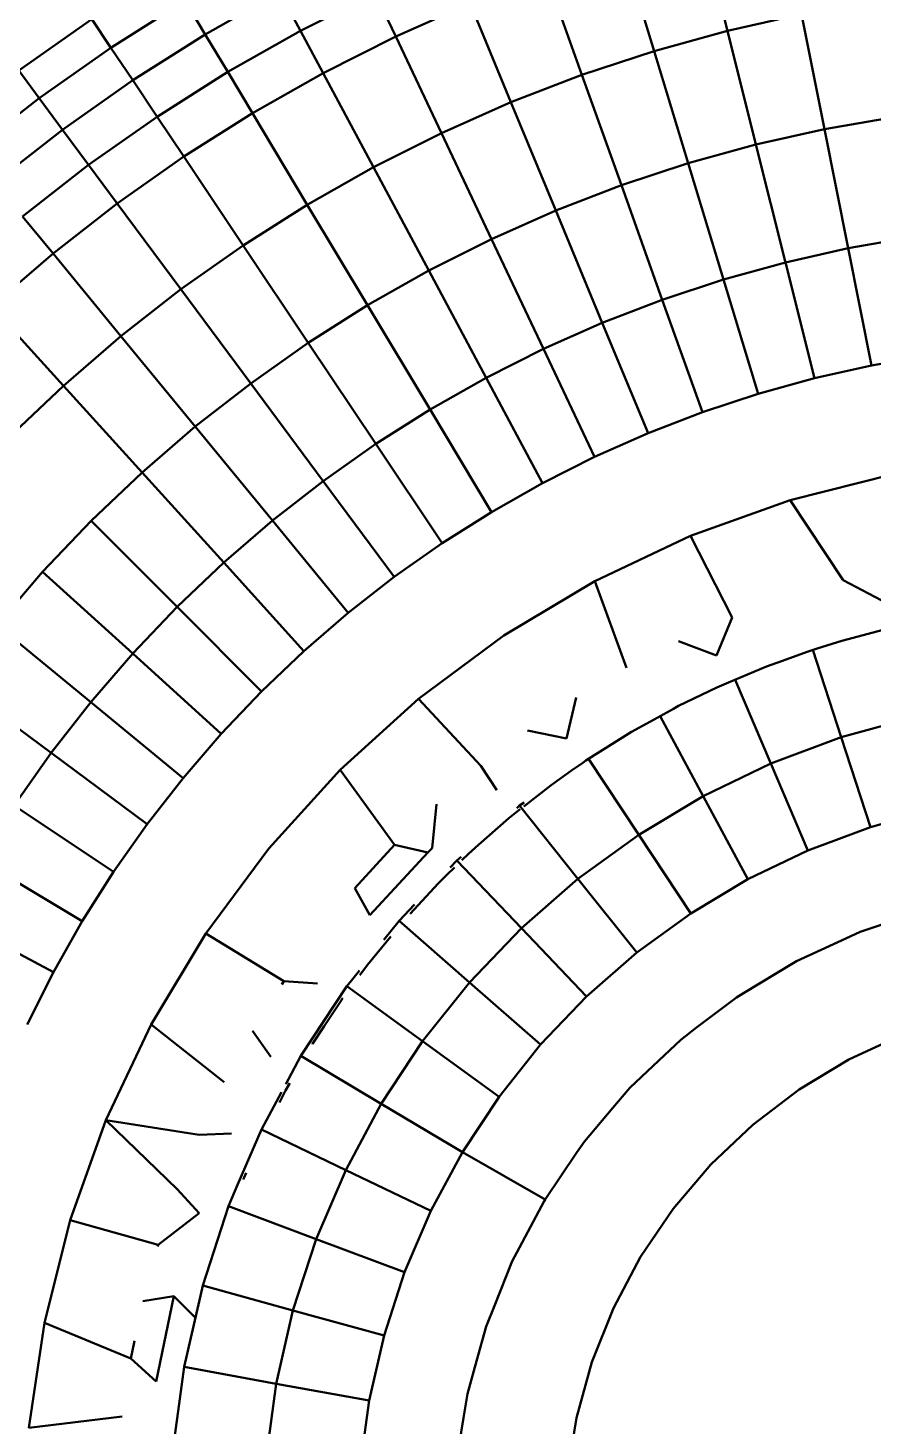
# Model space of a CAD drawing. Header units: millimetres. Extents: x -232 to 1390, y -69 to 653.
# Drawn here: x 124 to 159.2, y 134.4 to 192.6 of the extents above; entities that cross this region are included whole.
import ezdxf

# ---------------------------------------------------------------- set-up
doc = ezdxf.new("R2010")
doc.units = ezdxf.units.MM
doc.layers.add('Видимый контур (ГОСТ)', color=7, linetype='Continuous', lineweight=50)

msp = doc.modelspace()

# ---------------------------------------------------------------- linework, layer by layer
at = {"layer": 'Видимый контур (ГОСТ)'}
for p, q in [((152.055, 196.744), (153.135, 192.431)), ((148.795, 195.842), (150.086, 191.587)), ((145.584, 194.781), (147.082, 190.595)), ((134.517, 194.04), (131.411, 192.28)), ((134.517, 194.04), (135.375, 192.434)), ((135.375, 192.434), (138.483, 193.999)), ((138.483, 193.999), (139.337, 192.193)), ((130.573, 193.678), (127.49, 191.726)), ((130.573, 193.678), (131.411, 192.28)), ((139.337, 192.193), (142.429, 193.564)), ((142.429, 193.564), (144.13, 189.456)), ((153.135, 192.431), (156.222, 193.124)), ((156.222, 193.124), (157.173, 188.343)), ((123.653, 190.775), (126.694, 192.917)), ((126.694, 192.917), (127.49, 191.726)), ((131.411, 192.28), (128.395, 190.371)), ((131.411, 192.28), (132.347, 190.719)), ((135.375, 192.434), (132.347, 190.719)), ((135.375, 192.434), (136.316, 190.673)), ((136.316, 190.673), (139.337, 192.193)), ((139.337, 192.193), (141.238, 188.174)), ((150.086, 191.587), (153.135, 192.431)), ((153.135, 192.431), (154.32, 187.702)), ((124.506, 189.625), (127.49, 191.726)), ((127.49, 191.726), (128.395, 190.371)), ((150.086, 191.587), (147.082, 190.595)), ((150.086, 191.587), (151.501, 186.922)), ((123.653, 190.775), (124.506, 189.625)), ((125.477, 188.316), (128.395, 190.371)), ((128.395, 190.371), (129.407, 188.857)), ((132.347, 190.719), (129.407, 188.857)), ((132.347, 190.719), (133.374, 189.006)), ((136.316, 190.673), (133.374, 189.006)), ((136.316, 190.673), (138.412, 186.752)), ((147.082, 190.595), (144.13, 189.456)), ((147.082, 190.595), (148.724, 186.005)), ((121.629, 187.379), (124.506, 189.625)), ((124.506, 189.625), (125.477, 188.316)), ((141.238, 188.174), (144.13, 189.456)), ((144.13, 189.456), (145.996, 184.952)), ((126.561, 186.854), (129.407, 188.857)), ((129.407, 188.857), (130.516, 187.197)), ((133.374, 189.006), (130.516, 187.197)), ((133.374, 189.006), (135.659, 185.192)), ((160.054, 188.843), (157.173, 188.343)), ((122.663, 186.12), (125.477, 188.316)), ((125.477, 188.316), (126.561, 186.854)), ((138.412, 186.752), (141.238, 188.174)), ((141.238, 188.174), (143.322, 183.767)), ((154.32, 187.702), (157.173, 188.343)), ((157.173, 188.343), (158.16, 183.382)), ((151.501, 186.922), (154.32, 187.702)), ((154.32, 187.702), (155.549, 182.796)), ((123.818, 184.712), (126.561, 186.854)), ((126.561, 186.854), (127.751, 185.249)), ((127.751, 185.249), (130.516, 187.197)), ((130.516, 187.197), (132.986, 183.5)), ((138.412, 186.752), (135.659, 185.192)), ((138.412, 186.752), (140.71, 182.452)), ((151.501, 186.922), (148.724, 186.005)), ((151.501, 186.922), (152.969, 182.082)), ((148.724, 186.005), (145.996, 184.952)), ((148.724, 186.005), (150.428, 181.243)), ((125.085, 183.168), (127.751, 185.249)), ((127.751, 185.249), (130.4, 181.678)), ((135.659, 185.192), (132.986, 183.5)), ((135.659, 185.192), (138.166, 181.011)), ((123.818, 184.712), (125.085, 183.168)), ((143.322, 183.767), (145.996, 184.952)), ((145.996, 184.952), (147.931, 180.279)), ((160.797, 183.84), (158.16, 183.382)), ((130.4, 181.678), (132.986, 183.5)), ((132.986, 183.5), (135.695, 179.446)), ((140.71, 182.452), (143.322, 183.767)), ((143.322, 183.767), (145.485, 179.195)), ((155.549, 182.796), (158.16, 183.382)), ((158.16, 183.382), (159.13, 178.507)), ((125.085, 183.168), (122.524, 180.96)), ((125.085, 183.168), (127.906, 179.732)), ((152.969, 182.082), (155.549, 182.796)), ((155.549, 182.796), (156.757, 177.974)), ((140.71, 182.452), (138.166, 181.011)), ((140.71, 182.452), (143.094, 177.992)), ((152.969, 182.082), (150.428, 181.243)), ((152.969, 182.082), (154.412, 177.325)), ((127.906, 179.732), (130.4, 181.678)), ((130.4, 181.678), (133.304, 177.762)), ((122.524, 180.96), (125.51, 177.665)), ((138.166, 181.011), (135.695, 179.446)), ((138.166, 181.011), (140.766, 176.673)), ((150.428, 181.243), (147.931, 180.279)), ((150.428, 181.243), (152.103, 176.562)), ((145.485, 179.195), (147.931, 180.279)), ((147.931, 180.279), (149.834, 175.687)), ((127.906, 179.732), (125.51, 177.665)), ((127.906, 179.732), (130.998, 175.963)), ((133.304, 177.762), (135.695, 179.446)), ((135.695, 179.446), (138.505, 175.241)), ((143.094, 177.992), (145.485, 179.195)), ((145.485, 179.195), (147.61, 174.701)), ((161.526, 178.922), (159.13, 178.507)), ((156.757, 177.974), (159.13, 178.507)), ((125.51, 177.665), (123.219, 175.484)), ((125.51, 177.665), (128.784, 174.053)), ((130.998, 175.963), (133.304, 177.762)), ((133.304, 177.762), (136.317, 173.7)), ((143.094, 177.992), (140.766, 176.673)), ((143.094, 177.992), (145.438, 173.607)), ((154.412, 177.325), (156.757, 177.974)), ((154.412, 177.325), (152.103, 176.562)), ((140.766, 176.673), (138.505, 175.241)), ((140.766, 176.673), (143.322, 172.409)), ((152.103, 176.562), (149.834, 175.687)), ((130.998, 175.963), (128.784, 174.053)), ((130.998, 175.963), (134.207, 172.053)), ((147.61, 174.701), (149.834, 175.687)), ((136.317, 173.7), (138.505, 175.241)), ((138.505, 175.241), (141.267, 171.107)), ((145.438, 173.607), (147.61, 174.701)), ((128.784, 174.053), (126.666, 172.037)), ((128.784, 174.053), (132.181, 170.305)), ((155.752, 172.908), (160.03, 173.98)), ((134.207, 172.053), (136.317, 173.7)), ((136.317, 173.7), (139.278, 169.707)), ((145.438, 173.607), (143.322, 172.409)), ((151.6, 171.423), (155.752, 172.908)), ((155.752, 172.908), (157.949, 169.581)), ((143.322, 172.409), (141.267, 171.107)), ((124.649, 169.919), (126.666, 172.037)), ((126.666, 172.037), (130.242, 168.46)), ((134.207, 172.053), (132.181, 170.305)), ((134.207, 172.053), (137.361, 168.21)), ((139.278, 169.707), (141.267, 171.107)), ((147.614, 169.537), (151.6, 171.423)), ((151.6, 171.423), (153.336, 168.021)), ((122.739, 167.704), (124.649, 169.919)), ((124.649, 169.919), (128.397, 166.522)), ((132.181, 170.305), (130.242, 168.46)), ((132.181, 170.305), (135.519, 166.622)), ((137.361, 168.21), (139.278, 169.707)), ((143.831, 167.27), (147.614, 169.537)), ((148.936, 165.924), (147.614, 169.537)), ((159.532, 168.746), (157.949, 169.581)), ((128.397, 166.522), (130.242, 168.46)), ((130.242, 168.46), (133.758, 164.945)), ((137.361, 168.21), (135.519, 166.622)), ((122.739, 167.704), (126.649, 164.495)), ((153.336, 168.021), (152.686, 166.442)), ((157.897, 167.054), (159.816, 167.557)), ((140.289, 164.643), (143.831, 167.27)), ((152.686, 166.442), (151.104, 167.037)), ((156.868, 166.736), (157.897, 167.054)), ((126.649, 164.495), (128.397, 166.522)), ((128.397, 166.522), (132.081, 163.183)), ((133.758, 164.945), (135.519, 166.622)), ((155.431, 166.224), (156.456, 166.589)), ((156.456, 166.589), (156.868, 166.736)), ((156.688, 166.672), (157.868, 163.041)), ((153.181, 165.318), (154.755, 165.983)), ((154.755, 165.983), (155.431, 166.224)), ((120.94, 165.399), (125.003, 162.386)), ((152.692, 165.111), (153.181, 165.318)), ((153.181, 165.318), (153.178, 165.316)), ((154.943, 161.943), (153.452, 165.432)), ((132.081, 163.183), (133.758, 164.945)), ((137.021, 161.681), (140.289, 164.643)), ((140.289, 164.643), (142.879, 161.844)), ((146.839, 164.686), (146.435, 162.987)), ((151.105, 164.341), (152.692, 165.111)), ((152.69, 165.11), (152.692, 165.111)), ((126.649, 164.495), (125.003, 162.386)), ((126.649, 164.495), (130.492, 161.342)), ((150.089, 163.781), (150.893, 164.224)), ((150.893, 164.224), (151.105, 164.341)), ((150.893, 164.224), (150.893, 164.224)), ((151.105, 164.341), (151.104, 164.34)), ((149.141, 163.258), (150.089, 163.781)), ((152.128, 160.587), (150.336, 163.917)), ((157.868, 163.041), (160.88, 163.872)), ((130.492, 161.342), (132.081, 163.183)), ((146.435, 162.987), (144.817, 163.324)), ((147.245, 162.066), (149.141, 163.258)), ((154.943, 161.943), (157.868, 163.041)), ((157.868, 163.041), (159.082, 159.304)), ((125.003, 162.386), (123.462, 160.198)), ((125.003, 162.386), (128.996, 159.424)), ((142.879, 161.844), (143.544, 160.836)), ((146.654, 161.65), (147.118, 161.977)), ((147.118, 161.977), (147.117, 161.976)), ((147.118, 161.977), (147.245, 162.066)), ((147.119, 161.977), (147.118, 161.977)), ((147.246, 162.066), (147.245, 162.066)), ((147.363, 162.14), (149.446, 158.985)), ((152.128, 160.587), (154.943, 161.943)), ((154.943, 161.943), (156.487, 158.33)), ((130.492, 161.342), (128.996, 159.424)), ((134.06, 158.414), (137.021, 161.681)), ((139.285, 158.557), (137.021, 161.681)), ((145.802, 161.051), (146.654, 161.65)), ((146.654, 161.65), (146.654, 161.65)), ((144.66, 160.155), (145.802, 161.051)), ((149.446, 158.985), (152.128, 160.587)), ((152.128, 160.587), (153.99, 157.128)), ((123.462, 160.198), (127.595, 157.436)), ((141.034, 160.254), (140.852, 158.428)), ((144.318, 159.888), (144.515, 160.041)), ((144.491, 160.192), (144.37, 160.087)), ((144.679, 160.329), (144.491, 160.192)), ((144.492, 160.193), (144.491, 160.192)), ((146.918, 157.148), (144.491, 160.192)), ((161.754, 160.042), (159.082, 159.304)), ((128.996, 159.424), (127.595, 157.436)), ((142.777, 158.556), (144.037, 159.667)), ((144.037, 159.667), (144.318, 159.888)), ((144.038, 159.668), (144.037, 159.667)), ((144.318, 159.887), (144.318, 159.888)), ((146.918, 157.148), (149.446, 158.985)), ((149.446, 158.985), (151.61, 155.706)), ((159.082, 159.304), (156.487, 158.33)), ((131.433, 154.872), (134.06, 158.414)), ((139.285, 158.557), (137.639, 156.757)), ((138.258, 155.63), (140.671, 158.25)), ((140.671, 158.25), (139.285, 158.557)), ((140.671, 158.25), (140.852, 158.428)), ((142.358, 158.186), (142.777, 158.556)), ((156.487, 158.33), (153.99, 157.128)), ((122.03, 157.937), (126.294, 155.381)), ((141.875, 157.907), (141.596, 157.615)), ((142.055, 158.064), (141.875, 157.907)), ((144.565, 155.092), (141.875, 157.907)), ((141.875, 157.907), (141.875, 157.907)), ((142.086, 157.92), (142.358, 158.186)), ((126.294, 155.381), (127.595, 157.436)), ((141.097, 156.952), (141.534, 157.38)), ((141.534, 157.38), (141.711, 157.552)), ((141.711, 157.552), (141.776, 157.616)), ((144.565, 155.092), (146.918, 157.148)), ((146.918, 157.148), (149.368, 154.077)), ((151.61, 155.706), (153.99, 157.128)), ((137.639, 156.757), (138.258, 155.63)), ((139.933, 155.689), (141.097, 156.952)), ((140.125, 156.077), (139.474, 155.396)), ((120.711, 155.608), (125.095, 153.265)), ((125.095, 153.265), (126.294, 155.381)), ((139.474, 155.396), (138.842, 154.604)), ((139.473, 155.395), (139.474, 155.396)), ((142.406, 152.834), (139.474, 155.396)), ((151.61, 155.706), (149.368, 154.077)), ((160.318, 155.503), (158.659, 154.945)), ((129.166, 151.089), (131.433, 154.872)), ((131.433, 154.872), (134.684, 152.887)), ((138.158, 153.571), (139.129, 154.755)), ((142.406, 152.834), (144.565, 155.092)), ((144.565, 155.092), (147.28, 152.253)), ((158.659, 154.945), (158.055, 154.665)), ((158.055, 154.665), (156.013, 153.72)), ((137.84, 153.139), (138.158, 153.571)), ((149.368, 154.077), (147.28, 152.253)), ((155.87, 153.634), (153.799, 152.388)), ((156.013, 153.72), (155.87, 153.634)), ((125.095, 153.265), (124.002, 151.092)), ((137.826, 153.329), (137.497, 152.917)), ((134.684, 152.887), (134.601, 152.755)), ((134.684, 152.887), (136.078, 152.796)), ((137.308, 152.68), (135.394, 149.781)), ((137.305, 152.675), (137.308, 152.68)), ((137.497, 152.917), (137.308, 152.68)), ((137.308, 152.68), (140.458, 150.391)), ((137.5, 152.921), (137.497, 152.917)), ((140.458, 150.391), (142.406, 152.834)), ((142.406, 152.834), (145.365, 150.249)), ((136.364, 151.017), (137.077, 152.097)), ((137.077, 152.097), (137.112, 152.15)), ((137.112, 152.15), (137.133, 152.179)), ((137.112, 152.15), (137.112, 152.15)), ((147.28, 152.253), (145.365, 150.249)), ((153.514, 152.217), (151.855, 150.956)), ((153.799, 152.388), (153.514, 152.217)), ((127.28, 147.102), (129.166, 151.089)), ((132.205, 148.69), (129.166, 151.089)), ((133.382, 150.824), (134.141, 149.738)), ((135.876, 150.278), (136.364, 151.017)), ((151.855, 150.956), (151.192, 150.452)), ((135.871, 150.268), (135.876, 150.278)), ((138.737, 147.784), (140.458, 150.391)), ((140.458, 150.391), (143.636, 148.082)), ((145.365, 150.249), (143.636, 148.082)), ((151.192, 150.452), (150.043, 149.363)), ((160.375, 150.638), (158.184, 149.625)), ((135.394, 149.781), (134.871, 148.809)), ((135.397, 149.786), (135.394, 149.781)), ((138.737, 147.784), (135.394, 149.781)), ((158.184, 149.625), (156.115, 148.38)), ((150.043, 149.363), (149.075, 148.446)), ((134.501, 147.847), (134.754, 148.341)), ((134.754, 148.341), (134.93, 148.644)), ((134.871, 148.809), (134.762, 148.605)), ((149.075, 148.446), (148.374, 147.621)), ((156.115, 148.38), (154.193, 146.919)), ((134.582, 148.272), (133.748, 146.722)), ((137.256, 145.032), (138.737, 147.784)), ((138.737, 147.784), (142.109, 145.769)), ((143.636, 148.082), (142.109, 145.769)), ((148.374, 147.621), (147.187, 146.224)), ((125.794, 142.95), (127.28, 147.102)), ((130.241, 144.232), (127.28, 147.102)), ((127.28, 147.102), (131.158, 146.492)), ((133.748, 146.722), (132.761, 144.413)), ((137.256, 145.032), (133.748, 146.722)), ((154.193, 146.919), (152.441, 145.258)), ((131.158, 146.492), (132.502, 146.553)), ((147.187, 146.224), (146.86, 145.741)), ((140.796, 143.328), (142.109, 145.769)), ((142.109, 145.769), (145.55, 143.81)), ((146.86, 145.741), (145.55, 143.81)), ((133.031, 144.724), (133.12, 144.921)), ((136.028, 142.159), (137.256, 145.032)), ((137.256, 145.032), (140.796, 143.328)), ((152.441, 145.258), (150.878, 143.418)), ((132.761, 144.413), (132.383, 143.527)), ((132.997, 144.634), (133.031, 144.724)), ((130.241, 144.232), (131.156, 143.232)), ((145.511, 143.736), (144.38, 141.601)), ((145.55, 143.81), (145.511, 143.736)), ((129.46, 141.922), (131.156, 143.232)), ((132.383, 143.527), (131.31, 140.224)), ((132.383, 143.527), (132.38, 143.52)), ((132.383, 143.527), (136.028, 142.159)), ((140.796, 143.328), (139.706, 140.779)), ((150.878, 143.418), (149.523, 141.42)), ((124.723, 138.672), (125.794, 142.95)), ((125.794, 142.95), (129.46, 141.922)), ((135.063, 139.188), (136.028, 142.159)), ((136.028, 142.159), (139.706, 140.779)), ((129.46, 141.922), (129.439, 141.845)), ((144.38, 141.601), (144.184, 141.233)), ((149.523, 141.42), (148.392, 139.287)), ((139.706, 140.779), (138.85, 138.143)), ((144.184, 141.233), (143.444, 139.375)), ((131.31, 140.224), (131.211, 139.791)), ((131.312, 140.233), (131.31, 140.224)), ((135.063, 139.188), (131.31, 140.224)), ((130.109, 139.789), (128.818, 139.574)), ((129.371, 136.231), (130.109, 139.789)), ((131.004, 138.883), (130.109, 139.789)), ((131.211, 139.791), (130.537, 136.837)), ((131.209, 139.782), (131.211, 139.791)), ((134.367, 136.142), (135.063, 139.188)), ((135.063, 139.188), (138.85, 138.143)), ((143.444, 139.375), (143.105, 138.524)), ((148.392, 139.287), (147.498, 137.044)), ((124.076, 134.31), (124.723, 138.672)), ((128.315, 137.189), (124.723, 138.672)), ((143.105, 138.524), (142.704, 137.079)), ((128.471, 137.927), (128.315, 137.189)), ((138.85, 138.143), (138.233, 135.44)), ((128.315, 137.189), (129.371, 136.231)), ((130.537, 136.837), (130.288, 135.003)), ((130.537, 136.837), (130.537, 136.839)), ((134.367, 136.142), (130.537, 136.837)), ((142.704, 137.079), (142.325, 135.714)), ((147.498, 137.044), (146.852, 134.718)), ((133.948, 133.046), (134.367, 136.142)), ((134.367, 136.142), (138.233, 135.44)), ((142.325, 135.714), (142.163, 134.728)), ((130.288, 135.003), (130.07, 133.395)), ((138.233, 135.44), (137.861, 132.693)), ((124.076, 134.31), (127.955, 134.777)), ((142.163, 134.728), (141.853, 132.836)), ((146.852, 134.718), (146.462, 132.335))]:
    msp.add_line(p, q, dxfattribs=at)

doc.saveas('drawing.dxf')
